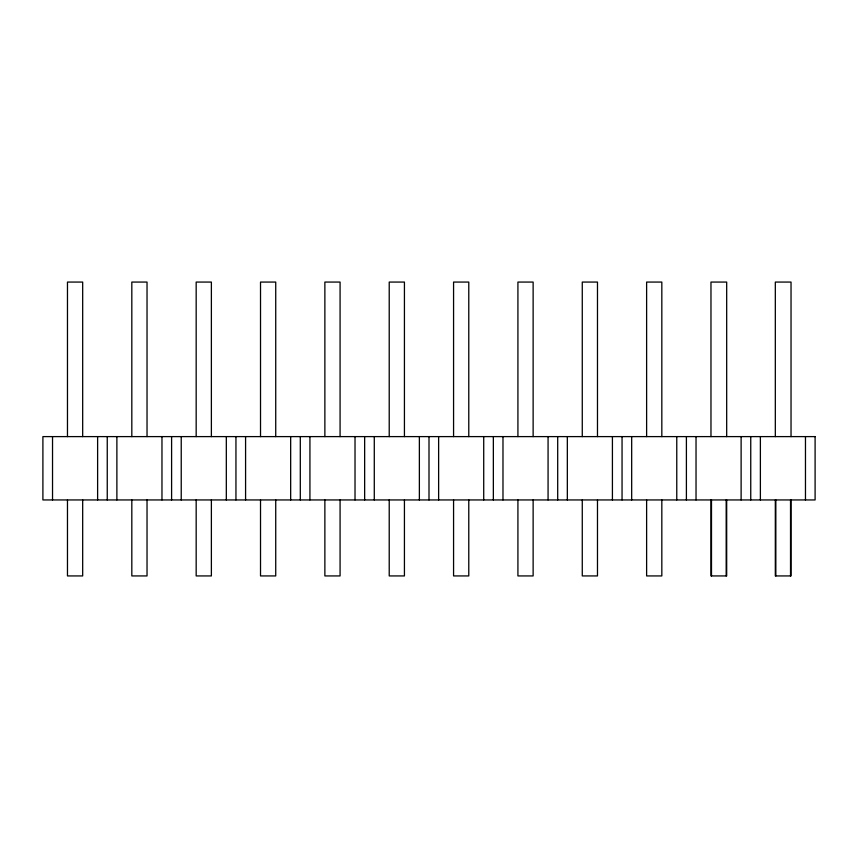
<?xml version="1.0" encoding="UTF-8"?>
<svg xmlns="http://www.w3.org/2000/svg" width="858" height="858" viewBox="0 0 858 858"><rect width="100%" height="100%" fill="white"/><g stroke="black" fill="none" stroke-linecap="round" stroke-linejoin="round"><path stroke-width="1.29" d="M805.469 436.604L805.469 499.946M791.033 436.604L791.033 282.067L775.321 282.067L775.321 436.604M791.033 499.946L791.033 575.933L775.321 575.933L775.321 499.946M790.529 499.946L790.529 575.933M775.836 499.946L775.836 575.933M760.381 436.604L760.381 499.946M750.75 436.604L750.75 499.946M741.119 436.604L741.119 499.946M726.683 436.604L726.683 282.067L710.971 282.067L710.971 436.604M726.683 499.946L726.683 575.933L710.971 575.933L710.971 499.946M726.179 499.946L726.179 575.933M711.486 499.946L711.486 575.933M696.031 436.604L696.031 499.946M686.4 436.604L686.4 499.946M676.769 436.604L676.769 499.946M661.829 436.604L661.829 282.067L646.621 282.067L646.621 436.604M661.829 499.946L661.829 575.933L646.621 575.933L646.621 499.946M631.681 436.604L631.681 499.946M622.05 436.604L622.05 499.946M612.419 436.604L612.419 499.946M597.479 436.604L597.479 282.067L582.271 282.067L582.271 436.604M597.479 499.946L597.479 575.933L582.271 575.933L582.271 499.946M567.331 436.604L567.331 499.946M557.7 436.604L557.7 499.946M548.069 436.604L548.069 499.946M533.129 436.604L533.129 282.067L517.921 282.067L517.921 436.604M533.129 499.946L533.129 575.933L517.921 575.933L517.921 499.946M502.981 436.604L502.981 499.946M493.35 436.604L493.35 499.946M483.719 436.604L483.719 499.946M468.779 436.604L468.779 282.067L453.571 282.067L453.571 436.604M468.779 499.946L468.779 575.933L453.571 575.933L453.571 499.946M438.631 436.604L438.631 499.946M429 436.604L429 499.946M419.369 436.604L419.369 499.946M404.429 436.604L404.429 282.067L389.221 282.067L389.221 436.604M404.429 499.946L404.429 575.933L389.221 575.933L389.221 499.946M374.281 436.604L374.281 499.946M364.65 436.604L364.65 499.946M355.019 436.604L355.019 499.946M340.079 436.604L340.079 282.067L324.871 282.067L324.871 436.604M340.079 499.946L340.079 575.933L324.871 575.933L324.871 499.946M309.931 436.604L309.931 499.946M300.3 436.604L300.3 499.946M290.669 436.604L290.669 499.946M275.729 436.604L275.729 282.067L260.521 282.067L260.521 436.604M275.729 499.946L275.729 575.933L260.521 575.933L260.521 499.946M245.581 436.604L245.581 499.946M235.95 436.604L235.95 499.946M226.319 436.604L226.319 499.946M211.379 436.604L211.379 282.067L196.171 282.067L196.171 436.604M211.379 499.946L211.379 575.933L196.171 575.933L196.171 499.946M181.231 436.604L181.231 499.946M171.6 436.604L171.6 499.946M161.969 436.604L161.969 499.946M147.029 436.604L147.029 282.067L131.821 282.067L131.821 436.604M147.029 499.946L147.029 575.933L131.821 575.933L131.821 499.946M116.881 436.604L116.881 499.946M107.25 436.604L107.25 499.946M97.619 436.604L97.619 499.946M82.679 436.604L82.679 282.067L67.471 282.067L67.471 436.604M82.679 499.946L82.679 575.933L67.471 575.933L67.471 499.946M52.531 436.604L52.531 499.946M815.1 436.604L42.9 436.604L42.9 499.946L815.1 499.946L815.1 436.604"/></g></svg>
